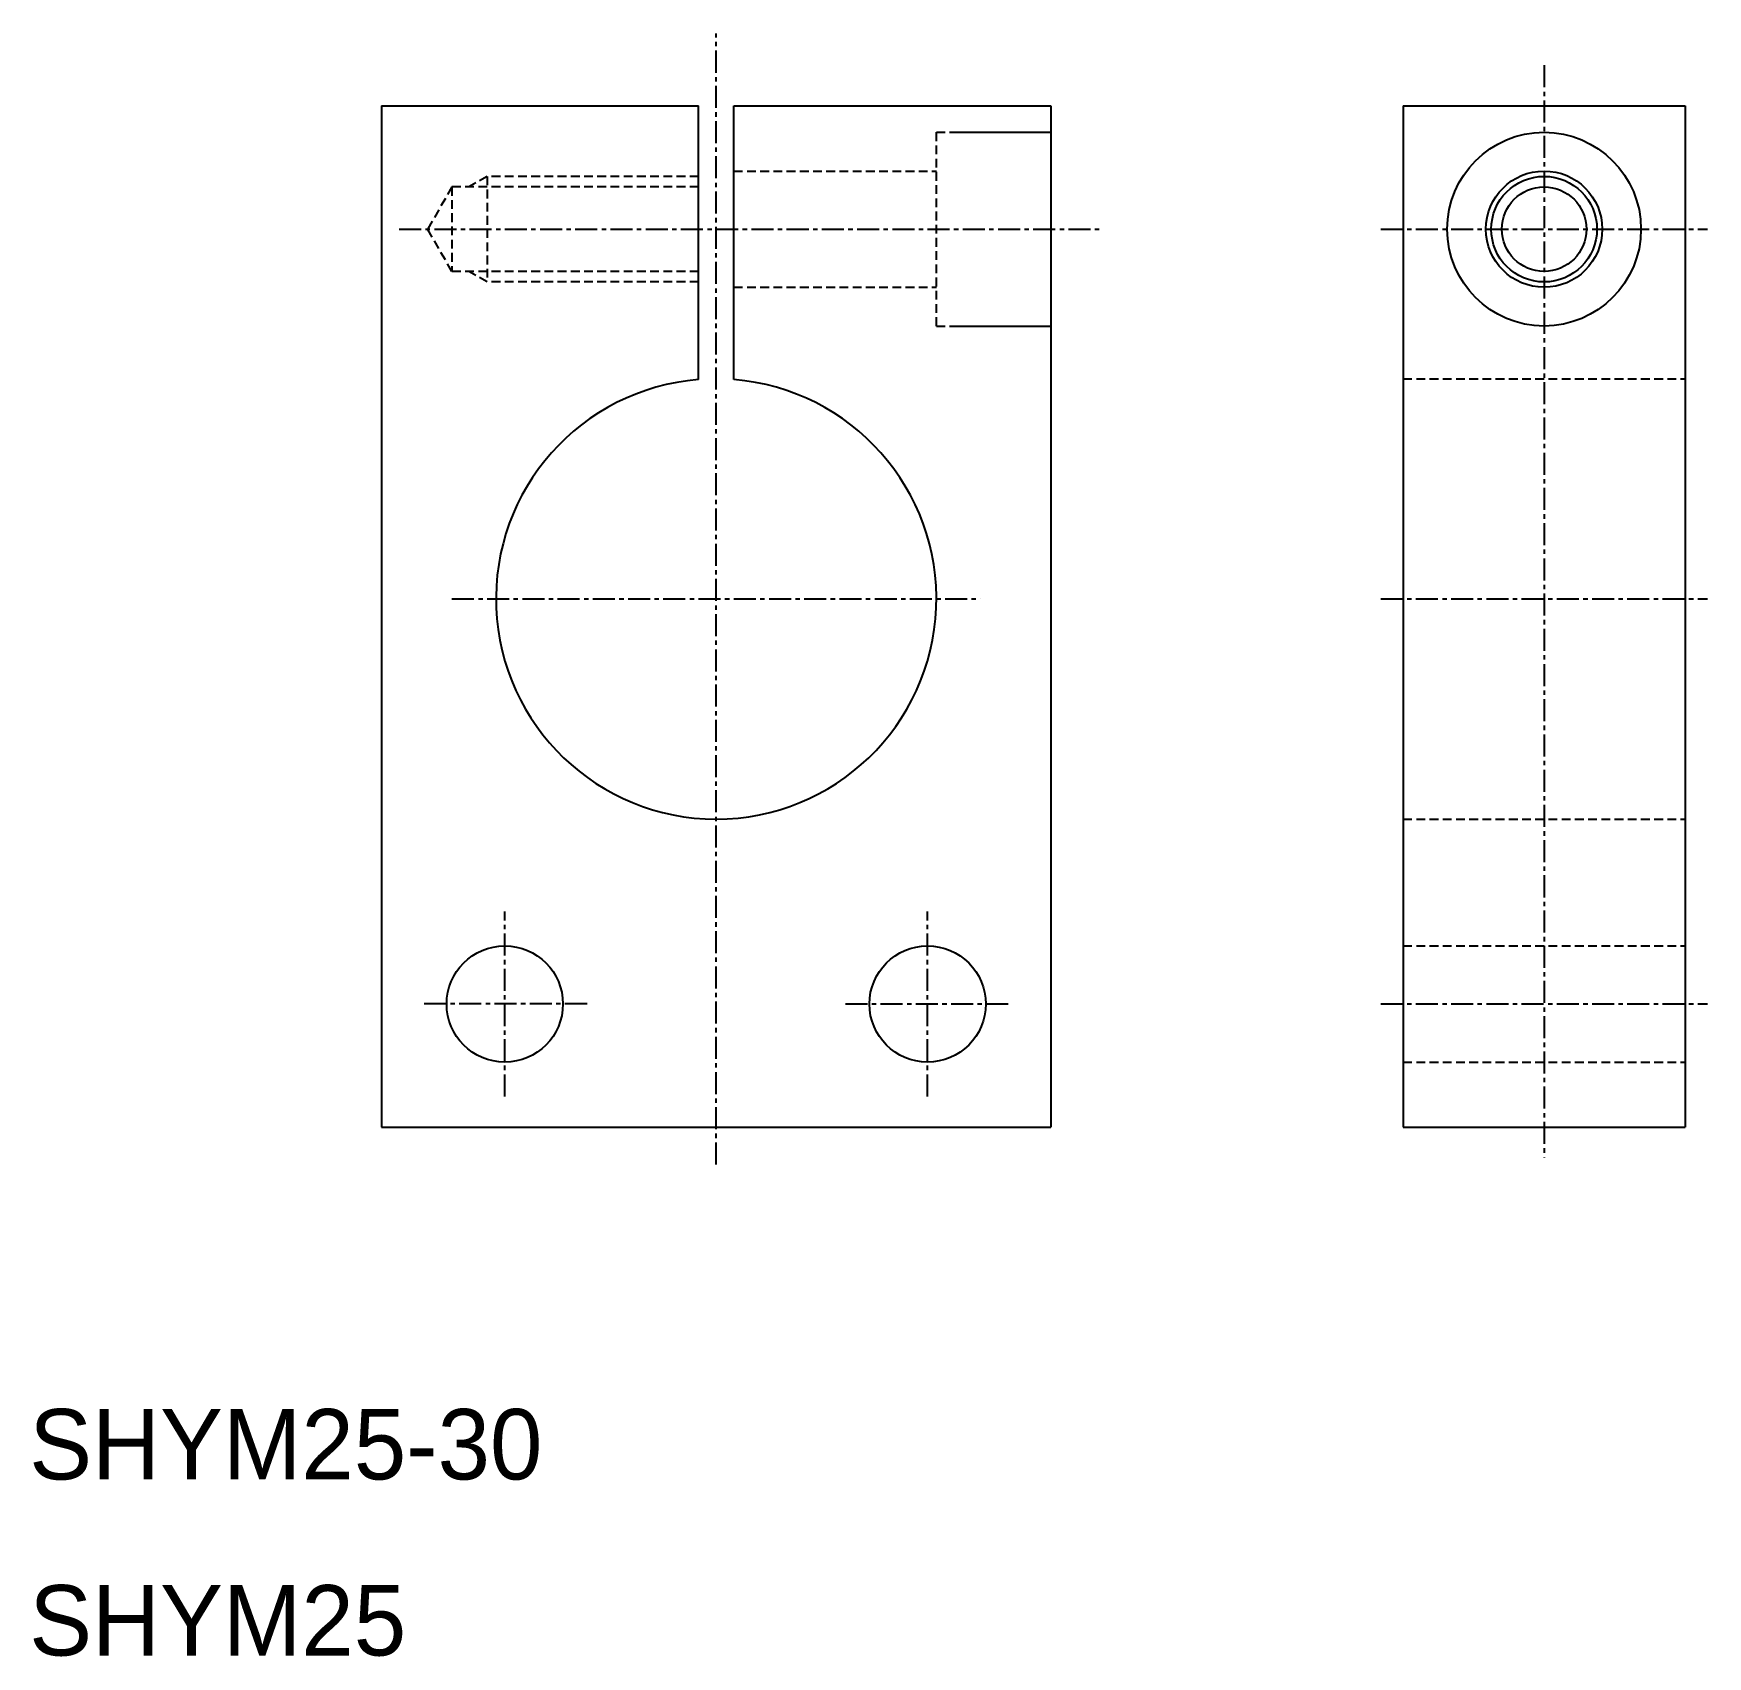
# Model space of a CAD drawing. Extents: x 10.2 to 105.3, y 9.9 to 102.1.
import ezdxf

# ---------------------------------------------------------------- set-up
doc = ezdxf.new("R2010")
doc.units = 0
doc.linetypes.add('CENTER', pattern=[2, 1.25, -0.25, 0.25, -0.25])
doc.linetypes.add('DASHED', pattern=[0.75, 0.5, -0.25])
doc.layers.get('0').update_dxf_attribs({"linetype": 'CONTINUOUS'})
doc.layers.add('CENTER', color=1, linetype='CENTER')

msp = doc.modelspace()

# ---------------------------------------------------------------- linework, layer by layer
at = {"color": 7, "linetype": 'CONTINUOUS'}
for p, q in [((30, 98), (48, 98)), ((30, 98), (30, 40)), ((48, 82.46), (48, 98)), ((50, 98), (68, 98)), ((50, 82.46), (50, 98)), ((68, 98), (68, 40)), ((88, 98), (88, 40)), ((88, 98), (104, 98)), ((104, 98), (104, 40)), ((30, 40), (68, 40)), ((88, 40), (104, 40))]:
    msp.add_line(p, q, dxfattribs=at)
at = {"color": 3, "linetype": 'DASHED'}
for p, q in [((61.5, 96.5), (68, 96.5)), ((61.5, 85.5), (61.5, 96.5)), ((62.5, 96.5), (68, 96.5)), ((50, 94.3), (61.5, 94.3)), ((34, 93.4), (32.614, 91)), ((48, 93.4), (34, 93.4)), ((34, 93.4), (34, 88.6)), ((36, 94), (34.961, 93.4)), ((48, 94), (36, 94)), ((36, 94), (36, 88)), ((34, 88.6), (32.614, 91)), ((48, 88.6), (34, 88.6)), ((36, 88), (34.961, 88.6)), ((48, 88), (36, 88)), ((50, 87.7), (61.5, 87.7)), ((61.5, 85.5), (68, 85.5)), ((62.5, 85.5), (68, 85.5)), ((88, 82.5), (104, 82.5)), ((88, 57.5), (104, 57.5)), ((88, 50.3), (104, 50.3)), ((88, 43.7), (104, 43.7))]:
    msp.add_line(p, q, dxfattribs=at)
at = {"color": 7, "linetype": 'CONTINUOUS'}
for centre, radius in [((96, 91), 5.5), ((96, 91), 3.3), ((96, 91), 2.4), ((37, 47), 3.3), ((61, 47), 3.3)]:
    msp.add_circle(centre, radius, dxfattribs=at)
at = {"color": 3, "linetype": 'CONTINUOUS'}
msp.add_circle((96, 91), 3, dxfattribs=at)
at = {"color": 7, "linetype": 'CONTINUOUS'}
msp.add_arc((49, 70), 12.5, 94.58857, 85.41143, dxfattribs=at)
at = {"layer": 'CENTER', "color": 1, "linetype": 'CENTER'}
for p, q in [((49, 37.887), (49, 102.113)), ((96, 100.306), (96, 38.274)), ((31, 91), (71, 91)), ((86.723, 91), (105.277, 91)), ((33.998, 70), (64.002, 70)), ((86.723, 70), (105.277, 70)), ((37, 41.749), (37, 52.251)), ((61, 41.749), (61, 52.251)), ((41.666, 47), (32.334, 47)), ((56.334, 47), (65.666, 47)), ((86.723, 47), (105.277, 47))]:
    msp.add_line(p, q, dxfattribs=at)

# ---------------------------------------------------------------- texts
at = {"color": 7, "linetype": 'CONTINUOUS'}
for s, p in [('SHYM25-30', (10, 20)), ('SHYM25', (10, 10))]:
    msp.add_text(s, height=4, dxfattribs=at).set_placement(p)

doc.saveas('drawing.dxf')
